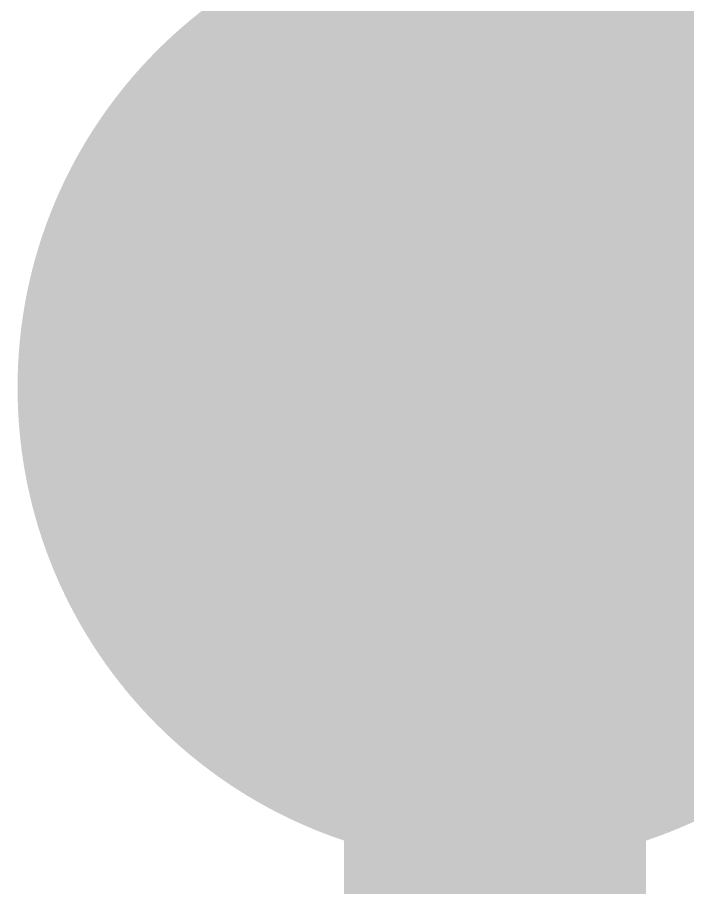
# Model space of a CAD drawing. Header units: inches. Extents: x 22 to 371, y 55 to 284.
# Drawn here: x 66.489 to 67.052, y 146.995 to 147.727 of the extents above; entities that cross this region are included whole.
import ezdxf

# ---------------------------------------------------------------- set-up
doc = ezdxf.new("R2010")
doc.units = ezdxf.units.IN
for name, color, linetype in [('Bottom Layer', 5, 'Continuous'), ('Bottom Solder', 6, 'Continuous'), ('Drill Drawing', 1, 'Continuous'), ('Layer 1', 16, 'Continuous'), ('Layer 2', 76, 'Continuous'), ('Top Layer', 1, 'Continuous'), ('Top Solder', 216, 'Continuous'), ('Via Holes', 16, 'Continuous')]:
    doc.layers.add(name, color=color, linetype=linetype)

msp = doc.modelspace()

# ---------------------------------------------------------------- hatches: boundary and pattern name
at = {"layer": 'Bottom Layer'}
h = msp.add_hatch(color=5, dxfattribs=at)
edge = h.paths.add_edge_path()
edge.add_arc((66.89032, 147.41542), 0.3, 0, 360)
at = {"layer": 'Bottom Solder'}
h = msp.add_hatch(color=6, dxfattribs=at)
edge = h.paths.add_edge_path()
edge.add_arc((66.89032, 147.41542), 0.4016, 0, 360)
at = {"layer": 'Layer 1'}
h = msp.add_hatch(color=16, dxfattribs=at)
edge = h.paths.add_edge_path()
edge.add_arc((66.89032, 147.41542), 0.3, 0, 360)
at = {"layer": 'Layer 2'}
h = msp.add_hatch(color=76, dxfattribs=at)
edge = h.paths.add_edge_path()
edge.add_arc((66.89032, 147.41542), 0.3, 0, 360)
at = {"layer": 'Top Layer'}
h = msp.add_hatch(color=1, dxfattribs=at)
edge = h.paths.add_edge_path()
edge.add_arc((66.89032, 147.41542), 0.3, 0, 360)
at = {"layer": 'Top Solder'}
h = msp.add_hatch(color=216, dxfattribs=at)
edge = h.paths.add_edge_path()
edge.add_arc((66.89032, 147.41542), 0.4016, 0, 360)
at = {"layer": 'Via Holes'}
h = msp.add_hatch(color=7, dxfattribs=at)
edge = h.paths.add_edge_path()
edge.add_arc((66.89032, 147.41542), 0.15, 0, 360)

# ---------------------------------------------------------------- linework, layer by layer
at = {"layer": 'Bottom Layer'}
msp.add_lwpolyline([(66.89032, 143.29468, 0.254, 0.254, 0), (66.89032, 147.41542, 0.254, 0.254, 0)], format="xyseb", dxfattribs=at)
msp.add_lwpolyline([(66.82682, 147.41542, 0.127, 0.127, 1), (66.95382, 147.41542, 0.127, 0.127, 1)], format="xyseb", close=True, dxfattribs=at)
at = {"layer": 'Drill Drawing'}
for points in [[(66.63632, 147.66942, 0.0508, 0.0508, 0), (66.89032, 147.54242, 0.0508, 0.0508, 0)], [(66.63632, 147.66942, 0.0508, 0.0508, 0), (66.76332, 147.41542, 0.0508, 0.0508, 0)], [(66.89032, 147.54242, 0.0508, 0.0508, 0), (67.14432, 147.66942, 0.0508, 0.0508, 0)], [(67.01732, 147.41542, 0.0508, 0.0508, 0), (67.14432, 147.66942, 0.0508, 0.0508, 0)], [(66.63632, 147.16142, 0.0508, 0.0508, 0), (66.76332, 147.41542, 0.0508, 0.0508, 0)], [(67.01732, 147.41542, 0.0508, 0.0508, 0), (67.14432, 147.16142, 0.0508, 0.0508, 0)], [(66.63632, 147.16142, 0.0508, 0.0508, 0), (66.89032, 147.28842, 0.0508, 0.0508, 0)], [(66.89032, 147.28842, 0.0508, 0.0508, 0), (67.14432, 147.16142, 0.0508, 0.0508, 0)]]:
    msp.add_lwpolyline(points, format="xyseb", dxfattribs=at)
for points in [[(66.62362, 147.66942, 0.0254, 0.0254, 1), (66.64902, 147.66942, 0.0254, 0.0254, 1)], [(66.62362, 147.66942, 0.0254, 0.0254, 1), (66.64902, 147.66942, 0.0254, 0.0254, 1)], [(66.87762, 147.54242, 0.0254, 0.0254, 1), (66.90302, 147.54242, 0.0254, 0.0254, 1)], [(66.87762, 147.54242, 0.0254, 0.0254, 1), (66.90302, 147.54242, 0.0254, 0.0254, 1)], [(66.75062, 147.41542, 0.0254, 0.0254, 1), (66.77602, 147.41542, 0.0254, 0.0254, 1)], [(66.75062, 147.41542, 0.0254, 0.0254, 1), (66.77602, 147.41542, 0.0254, 0.0254, 1)], [(67.00462, 147.41542, 0.0254, 0.0254, 1), (67.03002, 147.41542, 0.0254, 0.0254, 1)], [(67.00462, 147.41542, 0.0254, 0.0254, 1), (67.03002, 147.41542, 0.0254, 0.0254, 1)], [(66.87762, 147.28842, 0.0254, 0.0254, 1), (66.90302, 147.28842, 0.0254, 0.0254, 1)], [(66.87762, 147.28842, 0.0254, 0.0254, 1), (66.90302, 147.28842, 0.0254, 0.0254, 1)], [(66.62362, 147.16142, 0.0254, 0.0254, 1), (66.64902, 147.16142, 0.0254, 0.0254, 1)], [(66.62362, 147.16142, 0.0254, 0.0254, 1), (66.64902, 147.16142, 0.0254, 0.0254, 1)]]:
    msp.add_lwpolyline(points, format="xyseb", close=True, dxfattribs=at)
at = {"layer": 'Top Layer'}
for points in [[(66.89032, 147.41852, 0.254, 0.254, 0), (67.20901, 147.73721, 0.254, 0.254, 0)], [(66.89032, 145.93979, 0.254, 0.254, 0), (66.89032, 147.41852, 0.254, 0.254, 0)]]:
    msp.add_lwpolyline(points, format="xyseb", dxfattribs=at)
msp.add_lwpolyline([(66.82682, 147.41852, 0.127, 0.127, 1), (66.95382, 147.41852, 0.127, 0.127, 1)], format="xyseb", close=True, dxfattribs=at)
msp.add_lwpolyline([(66.82682, 147.41852, 0.127, 0.127, 1), (66.95382, 147.41852, 0.127, 0.127, 1)], format="xyseb", close=True, dxfattribs=at)

doc.saveas('drawing.dxf')
